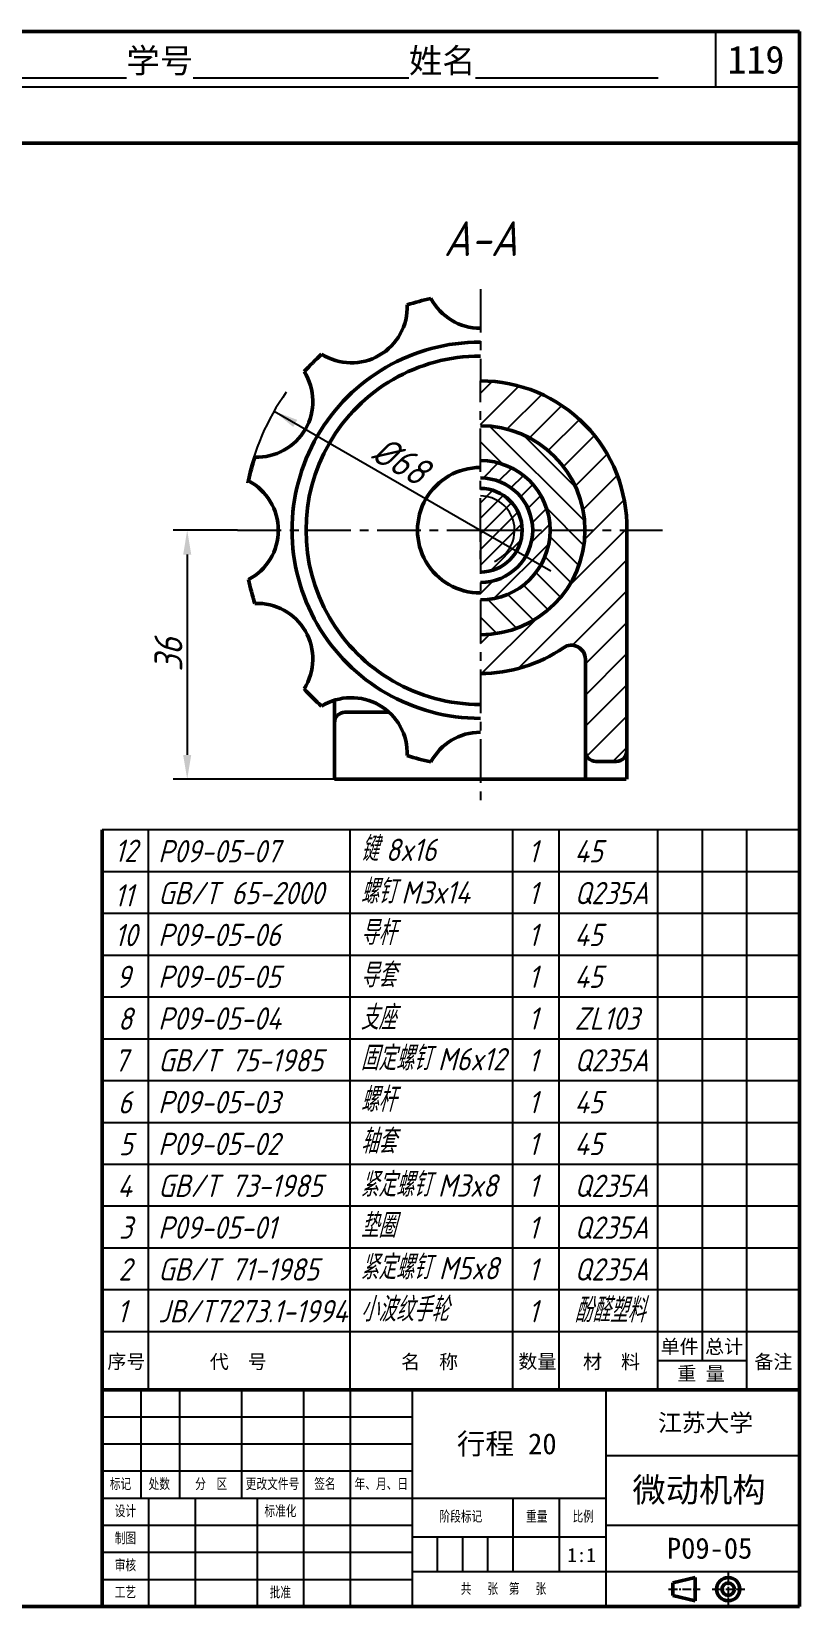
# Model space of a CAD drawing. Extents: x 0 to 322, y 0 to 226.
# Drawn here: x 211.9 to 322, y 0 to 226 of the extents above; entities that cross this region are included whole.
import ezdxf
from ezdxf.enums import TextEntityAlignment as Align

# ---------------------------------------------------------------- set-up
doc = ezdxf.new("R2010")
doc.units = 0
doc.header["$LTSCALE"] = 5
doc.header["$MEASUREMENT"] = 0
doc.linetypes.add('CENTER', pattern=[2, 1.25, -0.25, 0.25, -0.25])
doc.layers.get('0').update_dxf_attribs({"linetype": 'CONTINUOUS'})
doc.layers.get('DEFPOINTS').update_dxf_attribs({"linetype": 'CONTINUOUS'})
doc.layers.add('点画线层', color=7, linetype='CENTER')
doc.layers.add('细实线层', color=7, linetype='CONTINUOUS')
doc.layers.add('粗实线层', color=7, linetype='CONTINUOUS', lineweight=50)
doc.styles.get("Standard").update_dxf_attribs({"font": 'gbeitc.shx', "height": 4, "bigfont": 'gbcbig.shx'})
doc.styles.add('宋体', font='SimSun.ttf', dxfattribs={"height": 3})
doc.dimstyles.get("Standard").update_dxf_attribs({"dimtxt": 4, "dimasz": 3.5, "dimexe": 2, "dimexo": 0, "dimgap": 0.7, "dimtad": 1, "dimtoh": 1, "dimdec": 4, "dimdsep": 46, "dimtxsty": 'Standard', "dimcen": 0, "dimclrd": 256, "dimclre": 256, "dimclrt": 256, "dimadec": 0, "dimazin": 2, "dimtfac": 1, "dimtdec": 4, "dimtmove": 0, "dimatfit": 3, "dimfxl": 0, "dimtolj": 1, "dimtzin": 0, "dimlwd": -1, "dimlwe": -1, "dimarcsym": 0})

# ---------------------------------------------------------------- blocks, each defined once
blk = doc.blocks.new('*D4')
at = {"transparency": 16777216}
for p, q in [((241.43, 154.44), (232.2, 154.44)), ((234.2, 150.94), (234.2, 122.2)), ((255.33, 118.7), (232.2, 118.7))]:
    blk.add_line(p, q, dxfattribs=at)
for points in [[(233.62, 150.94), (234.78, 150.94), (234.2, 154.44)], [(233.62, 122.2), (234.78, 122.2), (234.2, 118.7)]]:
    blk.add_solid(points, dxfattribs=at)
at = {"layer": 'DEFPOINTS', "color": 0, "transparency": 16777216}
for p in [(241.43, 154.44), (234.2, 118.7), (255.33, 118.7)]:
    blk.add_point(p, dxfattribs=at)
at = {"transparency": 16777216, "insert": (231.5, 136.57), "char_height": 4, "attachment_point": 5, "rotation": 90}
blk.add_mtext('\\A1;36', dxfattribs=at)

msp = doc.modelspace()

# ---------------------------------------------------------------- hatches: boundary and pattern name
h = msp.add_hatch()
h.set_pattern_fill('ANSI31', color=256, style=0)
h.set_pattern_definition([(45, (-18.669, 9.4103), (-2.245064, 2.245064), [])])
edge = h.paths.add_edge_path()
edge.add_line((297.13682, 154.43503), (291.23923, 154.43503))
edge.add_arc((276.23923, 154.43503), 15, 270, 359.999999, ccw=False)
edge.add_line((276.23923, 139.43503), (276.23923, 133.8697))
edge.add_arc((276.23923, 154.8697), 21, 270, 304.5847205)
edge.add_arc((289.29458, 135.93408), 2, 0, 124.5847205, ccw=False)
edge.add_line((291.29458, 135.93408), (291.29458, 121.25777))
edge.add_line((291.29458, 121.25777), (297.23473, 121.25777))
edge.add_line((297.23473, 121.25777), (297.13682, 154.43503))
edge = h.paths.add_edge_path()
edge.add_line((276.23923, 175.8697), (276.23923, 169.43503))
edge.add_arc((276.23923, 154.43503), 15, -0.000001, 90, ccw=False)
edge.add_line((291.23923, 154.43503), (297.23473, 154.43503))
edge.add_arc((276.23923, 154.8697), 21, 358.8139849, 450)
h = msp.add_hatch()
h.set_pattern_fill('ANSI31', color=256, scale=0.8, angle=90, style=0)
h.set_pattern_definition([(135, (-18.669, 9.4103), (-1.796051, -1.796051), [])])
h.paths.add_polyline_path([(291.23923, 154.43503), (286.23923, 154.43503, -0.414213555), (276.23923, 144.43503), (276.23923, 139.43503, 0.414213557)])
h.paths.add_polyline_path([(276.23923, 169.43503), (276.23923, 164.43503, -0.41421357), (286.23923, 154.43503), (291.23923, 154.43503, 0.414213568)])
h = msp.add_hatch()
h.set_pattern_fill('ANSI31', color=256, scale=0.6, style=0)
h.set_pattern_definition([(45, (-18.6691, 9.4103), (-1.347038, 1.347038), [])])
h.paths.add_polyline_path([(286.23923, 154.43503), (283.73923, 154.43503, -0.414213552), (276.23923, 146.93503), (276.23923, 144.43503, 0.414213555)])
h.paths.add_polyline_path([(276.23923, 164.43503), (276.23923, 161.93503, -0.414213573), (283.73923, 154.43503), (286.23923, 154.43503, 0.41421357)])
h = msp.add_hatch()
h.set_pattern_fill('ANSI31', color=256, scale=0.5, style=0)
h.set_pattern_definition([(45, (-18.6691, 9.4103), (-1.122532, 1.122532), [])])
h.paths.add_polyline_path([(282.23923, 154.43503), (276.23923, 154.43503), (276.23923, 148.43503, 0.414213549)])
h.paths.add_polyline_path([(276.23923, 160.43503), (276.23923, 154.43503), (282.23923, 154.43503, 0.414213575)])

# ---------------------------------------------------------------- linework, layer by layer
at = {"lineweight": 50}
for p, q in [((322, 226), (0, 226)), ((322, 0), (322, 226)), ((322, 210), (0, 210)), ((222, 31.11111), (222, 111.42617)), ((322, 31.11111), (222, 31.11111)), ((222, 31.11111), (222, 0)), ((0, 0), (322, 0)), ((322, 0), (222, 0))]:
    msp.add_line(p, q, dxfattribs=at)
for p, q in [((310, 218), (310, 226)), ((322, 218), (0, 218)), ((246.65867, 171.51337), (286.32224, 148.6136)), ((322, 111.42617), (222, 111.42617)), ((322, 105.42617), (222, 105.42617)), ((322, 99.42617), (222, 99.42617)), ((322, 93.42617), (222, 93.42617)), ((322, 87.42617), (222, 87.42617)), ((322, 81.42617), (222, 81.42617)), ((322, 75.42617), (222, 75.42617)), ((322, 69.42617), (222, 69.42617)), ((322, 63.42617), (222, 63.42617)), ((322, 57.42617), (222, 57.42617)), ((322, 51.42617), (222, 51.42617)), ((322, 45.42617), (222, 45.42617)), ((322, 39.42617), (222, 39.42617)), ((314.47001, 35.26864), (301.67761, 35.26864)), ((227.55556, 31.11111), (227.55556, 15.55556)), ((233.11111, 31.11111), (233.11111, 15.55556)), ((242, 31.11111), (242, 15.55556)), ((250.88889, 31.11111), (250.88889, 0)), ((257.55556, 31.11111), (257.55556, 0)), ((266.44444, 31.11111), (266.44444, 0)), ((294.22222, 31.11111), (294.22222, 0)), ((222, 27.22222), (266.44444, 27.22222)), ((222, 23.33333), (266.44444, 23.33333)), ((294.22222, 21.66667), (322, 21.66667)), ((222, 19.44444), (266.44444, 19.44444)), ((222, 15.55556), (294.22222, 15.55556)), ((228.66667, 15.55556), (228.66667, 0)), ((235.33333, 15.55556), (235.33333, 0)), ((244.22222, 15.55556), (244.22222, 0)), ((280.88889, 15.55556), (280.88889, 5)), ((287.55556, 15.55556), (287.55556, 5)), ((222, 11.66667), (266.44444, 11.66667)), ((294.22222, 11.66667), (322, 11.66667)), ((266.44444, 10), (294.22222, 10)), ((270.05556, 10), (270.05556, 5)), ((273.66667, 10), (273.66667, 5)), ((277.27778, 10), (277.27778, 5)), ((222, 7.77778), (266.44444, 7.77778)), ((266.44444, 5), (322, 5)), ((294.22222, 5), (300.19573, 5)), ((294.22222, 5), (300.19573, 5)), ((222, 3.88889), (266.44444, 3.88889))]:
    msp.add_line(p, q)
for centre, radius, start, end in [((276.27269, 154.40159), 34.20239, 144.5787982, 168.5461484), ((276.22778, 154.43503), 4.91977, 294.3498842, 89.8666602)]:
    msp.add_arc(centre, radius, start, end)
msp.add_solid([(249.98121, 170.268), (249.39771, 169.25773), (246.65867, 171.51337)])
at = {"layer": '点画线层'}
for p, q in [((276.23923, 189.0426), (276.22615, 149.51526)), ((241.43445, 154.43503), (276.22778, 154.43503)), ((276.23923, 154.43503), (302.34281, 154.43503)), ((276.23923, 154.43503), (276.23923, 115.21597))]:
    msp.add_line(p, q, dxfattribs=at)
at = {"layer": '点画线层', "ltscale": 0.2}
for p, q in [((311.78186, 4.81234), (311.78186, 0.11821)), ((303.2344, 2.4868), (307.73899, 2.4868)), ((309.45632, 2.4868), (314.15045, 2.4868))]:
    msp.add_line(p, q, dxfattribs=at)
at = {"layer": '粗实线层'}
for p, q in [((297.23473, 154.43503), (297.23473, 118.69754)), ((291.29458, 135.93408), (291.29458, 118.69754)), ((255.31874, 130.03121), (255.33019, 118.69754)), ((256.81874, 128.32239), (263.13768, 128.32239)), ((292.79458, 121.25777), (295.73473, 121.25777)), ((255.33019, 118.69754), (276.23923, 118.69754)), ((297.14827, 118.69754), (276.23923, 118.69754)), ((303.8534, 3.3828), (307.0534, 4.1508)), ((303.8534, 1.5908), (303.8534, 3.3828)), ((307.0534, 0.8228), (307.0534, 4.1508)), ((303.8534, 1.5908), (307.0534, 0.8228))]:
    msp.add_line(p, q, dxfattribs=at)
for radius in [1.664, 0.896]:
    msp.add_circle((311.78186, 2.4868), radius, dxfattribs=at)
for centre, radius, start, end in [((276.23923, 154.43503), 34, 102.0184062, 107.9815938), ((276.23923, 191.41511), 8, 207.7533869, 270), ((257.74919, 186.46072), 8, 237.7533869, 2.2466131), ((276.23923, 154.43503), 27, 89.9999991, 270.0000009), ((276.23923, 154.43503), 34, 132.0184062, 137.9815938), ((276.23923, 154.43503), 25, 89.999999, 270.000001), ((244.21354, 172.92507), 8, 267.7533869, 32.2466131), ((276.23923, 154.8697), 21, 358.8139849, 90), ((276.23923, 154.43503), 15, 270, 90), ((276.23923, 154.43503), 34, 162.0184062, 167.9815938), ((276.22778, 154.43503), 9, 89.927111, 270.072889), ((276.23923, 154.43503), 10, 270, 90), ((239.25915, 154.43503), 8, 297.7533869, 62.2466131), ((276.23923, 154.43503), 7.5, 270, 90), ((276.23923, 154.43503), 6, 270, 90), ((276.23923, 154.43503), 34, 192.0184062, 197.9815938), ((244.21354, 135.94499), 8, 327.7533869, 92.2466131), ((289.29458, 135.93408), 2, 0, 124.5847205), ((276.23923, 154.8697), 21, 270, 304.5847205), ((276.23923, 154.43503), 34, 222.0184062, 227.9815938), ((257.74919, 122.40934), 8, 357.7533869, 122.2466131), ((256.81874, 126.82239), 1.5, 90, 180), ((276.23923, 117.45495), 8, 90, 152.2466131), ((276.23923, 154.43503), 34, 252.0184062, 257.9815938), ((292.79458, 122.75777), 1.5, 180, 270), ((295.73473, 122.75777), 1.5, 270, 0)]:
    msp.add_arc(centre, radius, start, end, dxfattribs=at)
at = {"layer": '细实线层', "color": 0}
for p, q in [((228.66667, 31.11111), (228.66667, 111.42617)), ((257.55556, 31.11111), (257.55556, 111.42617)), ((280.88889, 31.11111), (280.88889, 111.42617)), ((287.55556, 31.11111), (287.55556, 111.42617)), ((301.67761, 31.11111), (301.67761, 111.42617)), ((308.07381, 35.26864), (308.07381, 111.42617)), ((314.47001, 31.11111), (314.47001, 111.42617))]:
    msp.add_line(p, q, dxfattribs=at)

# ---------------------------------------------------------------- texts
at = {"style": '宋体'}
for s, height, p in [('班级%%U              %%U学号%%U             %%U姓名%%U           ', 3.5, (182.61297, 220.07201)), ('119', 4, (311.67233, 219.96344)), ('单件', 2, (302.08571, 36.29335)), ('总计', 2, (308.46652, 36.29335)), ('序号', 2, (222.75484, 34.15759)), ('代  号', 2, (237.4303, 34.1252)), ('名  称', 2, (264.86732, 34.1252)), ('数量', 2, (281.69165, 34.15759)), ('材  料', 2, (290.9545, 34.1252)), ('备注', 2, (315.53361, 34.1252)), ('重 量', 2, (304.47462, 32.42354)), ('江苏大学', 2.5, (301.71364, 25.1184)), ('行程 20', 3, (272.8671, 21.84756)), ('微动机构', 3.5, (298.04657, 14.98384)), ('P09-05', 3, (302.98945, 6.85895)), ('1:1', 2, (288.70643, 6.38578))]:
    msp.add_text(s, height=height, dxfattribs=at).set_placement(p)
msp.add_text('A-A', height=5).set_placement((276.27269, 193.77352), align=Align.CENTER)
for s, height, rotation, p in [('%%c68', 4, 330, (260.34281, 164.69984)), ('键', 3.5, 360, (259.05811, 106.97517)), ('12', 3.2, 360, (223.79365, 106.84278)), ('P09-05-07', 3.2, 360, (230.03797, 106.77068)), ('8x16', 3.2, 360, (262.66335, 106.97517)), ('1', 3.2, 360, (283.12496, 106.77068)), ('45', 3.2, 360, (289.74558, 106.77068)), ('GB/T 65-2000', 3.2, 360, (230.03797, 100.77068)), ('螺钉', 3.5, 360, (259.05811, 100.86106)), ('M3x14', 3.2, 360, (264.88195, 100.86106)), ('1', 3.2, 360, (283.12496, 100.77068)), ('Q235A', 3.2, 360, (289.74558, 100.77068)), ('11', 3.2, 360, (223.75658, 100.44623)), ('10', 3.2, 360, (223.79365, 94.74623)), ('P09-05-06', 3.2, 360, (230.03797, 94.77068)), ('导杆', 3.5, 360, (259.05811, 94.93299)), ('1', 3.2, 360, (283.12496, 94.77068)), ('45', 3.2, 360, (289.74558, 94.77068)), ('导套', 3.5, 360, (259.05811, 88.83987)), ('9', 3.2, 360, (224.04825, 88.74623)), ('P09-05-05', 3.2, 360, (230.03797, 88.77068)), ('1', 3.2, 360, (283.12496, 88.77068)), ('45', 3.2, 360, (289.74558, 88.77068)), ('8', 3.2, 360, (224.267, 82.74623)), ('P09-05-04', 3.2, 360, (230.03797, 82.77068)), ('支座', 3.5, 360, (259.05811, 82.75888)), ('1', 3.2, 360, (283.12496, 82.77068)), ('ZL103', 3.2, 360, (289.74558, 82.77068)), ('7', 3.2, 360, (223.75658, 76.74623)), ('GB/T 75-1985', 3.2, 360, (230.03797, 76.77068)), ('固定螺钉', 3.5, 360, (259.05811, 76.93113)), ('M6x12', 3.2, 360, (270.15115, 76.93113)), ('1', 3.2, 360, (283.12496, 76.77068)), ('Q235A', 3.2, 360, (289.74558, 76.77068)), ('螺杆', 3.5, 360, (259.05811, 71.00465)), ('6', 3.2, 360, (224.267, 70.74623)), ('P09-05-03', 3.2, 360, (230.03797, 70.77068)), ('1', 3.2, 360, (283.12496, 70.77068)), ('45', 3.2, 360, (289.74558, 70.77068)), ('5', 3.2, 360, (224.41283, 64.74623)), ('P09-05-02', 3.2, 360, (230.03797, 64.77068)), ('轴套', 3.5, 360, (259.05811, 65.00465)), ('1', 3.2, 360, (283.12496, 64.77068)), ('45', 3.2, 360, (289.74558, 64.77068)), ('4', 3.2, 360, (224.19408, 58.74623)), ('GB/T 73-1985', 3.2, 360, (230.03797, 58.77068)), ('紧定螺钉', 3.5, 360, (259.05811, 58.80478)), ('M3x8', 3.2, 360, (270.15115, 58.80478)), ('1', 3.2, 360, (283.12496, 58.77068)), ('Q235A', 3.2, 360, (289.74558, 58.77068)), ('垫圈', 3.5, 360, (259.05811, 52.91069)), ('3', 3.2, 360, (224.41283, 52.77068)), ('P09-05-01', 3.2, 360, (230.03797, 52.77068)), ('1', 3.2, 360, (283.12496, 52.77068)), ('Q235A', 3.2, 360, (289.74558, 52.77068)), ('2', 3.2, 360, (224.33991, 46.77068)), ('GB/T 71-1985', 3.2, 360, (230.03797, 46.77068)), ('紧定螺钉', 3.5, 360, (259.05811, 46.94781)), ('M5x8', 3.2, 360, (270.28981, 46.94781)), ('1', 3.2, 360, (283.12496, 46.77068)), ('Q235A', 3.2, 360, (289.74558, 46.77068)), ('1', 3.2, 360, (224.16659, 40.77068)), ('JB/T7273.1-1994', 3.2, 360, (230.03797, 40.77068)), ('小波纹手轮', 3.5, 360, (259.05811, 40.89429)), ('1', 3.2, 360, (283.12496, 40.77068)), ('酚醛塑料', 3.5, 360, (289.74558, 40.77068))]:
    msp.add_text(s, height=height, rotation=rotation).set_placement(p)
at = {"style": '宋体', "width": 0.75}
for s, p in [('标记', (223.10816, 16.86469)), ('处数', (228.66372, 16.86469)), ('分  区', (235.34683, 16.86469)), ('更改文件号', (242.59074, 16.86469)), ('签名', (252.41247, 16.86469)), ('年、月、日', (258.20564, 16.86469)), ('设计', (223.80507, 12.9758)), ('标准化', (245.27231, 12.9758)), ('阶段标记', (270.37595, 12.19582)), ('重量', (282.78889, 12.19582)), ('比例', (289.45556, 12.19582)), ('制图', (223.80507, 9.08692)), ('审核', (223.80507, 5.19803)), ('工艺', (223.80507, 1.30914)), ('批准', (246.02729, 1.30914)), ('共   张  第   张', (273.42063, 1.8221))]:
    msp.add_text(s, height=1.5, dxfattribs=at).set_placement(p)

# ---------------------------------------------------------------- dimensions: what is measured, and where the dimension line sits
dim = msp.add_linear_dim(base=(234.20096, 118.69754), p1=(241.43445, 154.43503), p2=(255.33019, 118.69754), angle=90, text='36', dimstyle='Standard')
dim.commit()
dim.dimension.update_dxf_attribs({"geometry": '*D4', "text_midpoint": (231.50096, 136.56628)})

doc.saveas('drawing.dxf')
